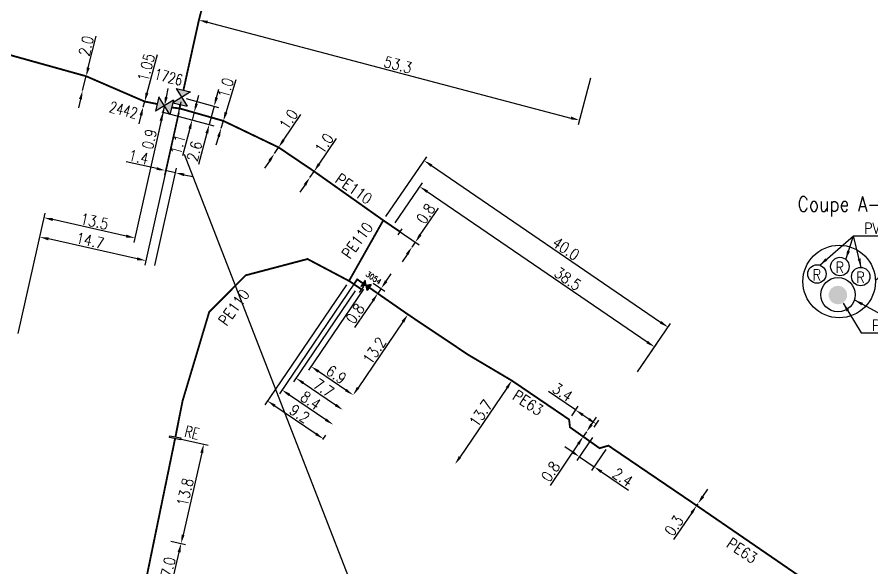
# Model space of a CAD drawing. Header units: millimetres. Extents: x 108000 to 109000, y 147000 to 148000.
# Drawn here: x 108510.8 to 108626.6, y 147611.2 to 147685.9 of the extents above; entities that cross this region are included whole.
import ezdxf
from ezdxf.enums import TextEntityAlignment as Align

# ---------------------------------------------------------------- set-up
doc = ezdxf.new("R2010")
doc.units = ezdxf.units.MM
doc.header["$PDMODE"] = 34
doc.layers.get('0').update_dxf_attribs({"linetype": 'CONTINUOUS'})
doc.layers.get('Defpoints').update_dxf_attribs({"linetype": 'CONTINUOUS'})
for name, color, linetype in [('G_120', 4, 'CONTINUOUS'), ('G_300', 7, 'CONTINUOUS'), ('G_340', 7, 'CONTINUOUS'), ('G_400', 7, 'CONTINUOUS')]:
    doc.layers.add(name, color=color, linetype=linetype)
doc.styles.add('G_ROMANS', font='ROMANS.SHX', dxfattribs={"width": 0.75})
doc.styles.get("Standard").update_dxf_attribs({"font": 'romans.shx', "width": 0.85})
doc.linetypes.add('G_TYPB_PE', pattern='A,5,-0.3,["o",Standard,S=1.5,R=0,X=0,Y=-0.5],-1.65', length=6.95)
doc.dimstyles.get("Standard").update_dxf_attribs({"dimtxt": 1.5, "dimasz": 1.2, "dimexe": 0.625, "dimexo": 0.625, "dimgap": 0.25, "dimtad": 1, "dimdec": 1, "dimzin": 0, "dimdsep": 46, "dimtxsty": 'Standard', "dimcen": -0.5, "dimadec": 0, "dimazin": 0, "dimtfac": 1, "dimtdec": 1, "dimtmove": 0, "dimatfit": 3, "dimfxl": 0, "dimtolj": 1, "dimtzin": 0, "dimarcsym": 0})

# ---------------------------------------------------------------- blocks, each defined once
blk = doc.blocks.new('*D26')
at = {"layer": 'Defpoints', "color": 0, "linetype": 'Continuous', "transparency": 16777216}
for p in [(108528.13, 147674.42), (108527.93, 147673.7), (108527.93, 147673.7)]:
    blk.add_point(p, dxfattribs=at)
at = {"layer": 'G_120', "color": 0, "linetype": 'Continuous', "lineweight": -2, "transparency": 16777216}
for p, q in [((108528.44, 147675.58), (108529.84, 147680.8)), ((108527.93, 147673.7), (108528.13, 147674.42)), ((108527.62, 147672.54), (108527.31, 147671.38))]:
    blk.add_line(p, q, dxfattribs=at)
at = {"layer": 'G_120', "color": 0, "linetype": 'Continuous', "transparency": 16777216}
for points in [[(108528.24, 147675.63), (108528.63, 147675.53), (108528.13, 147674.42)], [(108527.42, 147672.59), (108527.81, 147672.48), (108527.93, 147673.7)]]:
    blk.add_solid(points, dxfattribs=at)
at = {"layer": 'G_120', "color": 0, "linetype": 'Continuous', "transparency": 16777216, "insert": (108528.33, 147679.03), "char_height": 1.5, "attachment_point": 5, "rotation": 74.9123}
blk.add_mtext('\\A1;1.05', dxfattribs=at)
blk = doc.blocks.new('*D87')
at = {"layer": 'Defpoints', "color": 0, "linetype": 'Continuous', "transparency": 16777216}
for p in [(108577.86, 147636.6), (108570.16, 147625.27), (108570.16, 147625.27)]:
    blk.add_point(p, dxfattribs=at)
at = {"layer": 'G_120', "color": 0, "linetype": 'Continuous', "lineweight": -2, "transparency": 16777216}
blk.add_line((108577.19, 147635.6), (108570.84, 147626.26), dxfattribs=at)
at = {"layer": 'G_120', "color": 0, "linetype": 'Continuous', "transparency": 16777216}
for points in [[(108577.02, 147635.72), (108577.35, 147635.49), (108577.86, 147636.6)], [(108570.67, 147626.37), (108571, 147626.15), (108570.16, 147625.27)]]:
    blk.add_solid(points, dxfattribs=at)
at = {"layer": 'G_120', "color": 0, "linetype": 'Continuous', "transparency": 16777216, "insert": (108573.65, 147632.18), "char_height": 1.5, "attachment_point": 5, "rotation": 55.7938}
blk.add_mtext('\\A1;13.7', dxfattribs=at)
blk = doc.blocks.new('*D89')
at = {"layer": 'Defpoints', "color": 0, "linetype": 'Continuous', "transparency": 16777216}
for p in [(108587.52, 147629.01), (108587.97, 147629.67), (108587.97, 147629.67)]:
    blk.add_point(p, dxfattribs=at)
at = {"layer": 'G_120', "color": 0, "linetype": 'Continuous', "lineweight": -2, "transparency": 16777216}
for p, q in [((108588.65, 147630.66), (108589.32, 147631.65)), ((108587.97, 147629.67), (108587.52, 147629.01)), ((108586.85, 147628.02), (108583.04, 147622.41))]:
    blk.add_line(p, q, dxfattribs=at)
at = {"layer": 'G_120', "color": 0, "linetype": 'Continuous', "transparency": 16777216}
for points in [[(108588.48, 147630.77), (108588.81, 147630.55), (108587.97, 147629.67)], [(108586.68, 147628.13), (108587.01, 147627.9), (108587.52, 147629.01)]]:
    blk.add_solid(points, dxfattribs=at)
at = {"layer": 'G_120', "color": 0, "linetype": 'Continuous', "transparency": 16777216, "insert": (108583.1, 147624.28), "char_height": 1.5, "attachment_point": 5, "rotation": 55.8018}
blk.add_mtext('\\A1;0.8', dxfattribs=at)
blk = doc.blocks.new('*D90')
at = {"layer": 'Defpoints', "color": 0, "linetype": 'Continuous', "transparency": 16777216}
for p in [(108602.89, 147619.67), (108603.06, 147619.92), (108603.06, 147619.92)]:
    blk.add_point(p, dxfattribs=at)
at = {"layer": 'G_120', "color": 0, "linetype": 'Continuous', "lineweight": -2, "transparency": 16777216}
for p, q in [((108603.73, 147620.91), (108604.41, 147621.91)), ((108603.06, 147619.92), (108602.89, 147619.67)), ((108602.22, 147618.68), (108599.76, 147615.06))]:
    blk.add_line(p, q, dxfattribs=at)
at = {"layer": 'G_120', "color": 0, "linetype": 'Continuous', "transparency": 16777216}
for points in [[(108603.57, 147621.03), (108603.9, 147620.8), (108603.06, 147619.92)], [(108602.05, 147618.79), (108602.38, 147618.57), (108602.89, 147619.67)]]:
    blk.add_solid(points, dxfattribs=at)
at = {"layer": 'G_120', "color": 0, "linetype": 'Continuous', "transparency": 16777216, "insert": (108599.82, 147616.94), "char_height": 1.5, "attachment_point": 5, "rotation": 55.8018}
blk.add_mtext('\\A1;0.3', dxfattribs=at)
blk = doc.blocks.new('*D94')
at = {"layer": 'Defpoints', "color": 0, "linetype": 'Continuous', "transparency": 16777216}
for p in [(108586.49, 147632.62), (108585.61, 147631.33), (108588.65, 147629.77)]:
    blk.add_point(p, dxfattribs=at)
at = {"layer": 'G_120', "color": 0, "linetype": 'Continuous', "lineweight": -2, "transparency": 16777216}
for p, q in [((108586.49, 147632.62), (108582.82, 147635.11)), ((108585.96, 147631.85), (108586.84, 147633.13)), ((108588.3, 147631.39), (108587.48, 147631.94)), ((108589, 147630.29), (108589.64, 147631.23))]:
    blk.add_line(p, q, dxfattribs=at)
at = {"layer": 'G_120', "color": 0, "linetype": 'Continuous', "transparency": 16777216}
for points in [[(108587.59, 147632.11), (108587.37, 147631.78), (108586.49, 147632.62)], [(108588.41, 147631.55), (108588.19, 147631.22), (108589.29, 147630.71)]]:
    blk.add_solid(points, dxfattribs=at)
at = {"layer": 'G_120', "color": 0, "linetype": 'Continuous', "transparency": 16777216, "insert": (108584.72, 147635.03), "char_height": 1.5, "attachment_point": 5, "rotation": 325.8018}
blk.add_mtext('\\A1;3.4', dxfattribs=at)
blk = doc.blocks.new('*D95')
at = {"layer": 'Defpoints', "color": 0, "linetype": 'Continuous', "transparency": 16777216}
for p in [(108589.14, 147629.42), (108590.94, 147627.79), (108589, 147624.93)]:
    blk.add_point(p, dxfattribs=at)
at = {"layer": 'G_120', "color": 0, "linetype": 'Continuous', "lineweight": -2, "transparency": 16777216}
for p, q in [((108588.79, 147628.9), (108586.66, 147625.77)), ((108586.02, 147626.96), (108585.02, 147627.63)), ((108590.59, 147627.27), (108588.65, 147624.41)), ((108587.01, 147626.28), (108589, 147624.93)), ((108589.99, 147624.26), (108593.66, 147621.76))]:
    blk.add_line(p, q, dxfattribs=at)
at = {"layer": 'G_120', "color": 0, "linetype": 'Continuous', "transparency": 16777216}
for points in [[(108586.13, 147627.12), (108585.9, 147626.79), (108587.01, 147626.28)], [(108590.1, 147624.42), (108589.88, 147624.09), (108589, 147624.93)]]:
    blk.add_solid(points, dxfattribs=at)
at = {"layer": 'G_120', "color": 0, "linetype": 'Continuous', "transparency": 16777216, "insert": (108592.88, 147623.5), "char_height": 1.5, "attachment_point": 5, "rotation": 325.8018}
blk.add_mtext('\\A1;2.4', dxfattribs=at)
blk = doc.blocks.new('*D210')
at = {"layer": 'Defpoints', "color": 0, "linetype": 'Continuous', "transparency": 16777216}
for p in [(108520.2, 147677.85), (108519.72, 147675.91), (108519.72, 147675.91)]:
    blk.add_point(p, dxfattribs=at)
at = {"layer": 'G_120', "color": 0, "linetype": 'Continuous', "lineweight": -2, "transparency": 16777216}
for p, q in [((108520.49, 147679.02), (108521.54, 147683.26)), ((108519.72, 147675.91), (108520.2, 147677.85)), ((108519.43, 147674.75), (108519.14, 147673.58))]:
    blk.add_line(p, q, dxfattribs=at)
at = {"layer": 'G_120', "color": 0, "linetype": 'Continuous', "transparency": 16777216}
for points in [[(108520.29, 147679.06), (108520.68, 147678.97), (108520.2, 147677.85)], [(108519.23, 147674.79), (108519.62, 147674.7), (108519.72, 147675.91)]]:
    blk.add_solid(points, dxfattribs=at)
at = {"layer": 'G_120', "color": 0, "linetype": 'Continuous', "transparency": 16777216, "insert": (108520.19, 147681.96), "char_height": 1.5, "attachment_point": 5, "rotation": 76.0474}
blk.add_mtext('\\A1;2.0', dxfattribs=at)
blk = doc.blocks.new('G_340_07')
at = {"color": 0, "linetype": 'Continuous', "const_width": 0.25, "flags": 128}
blk.add_lwpolyline([(0, 0), (1.25, 0)], dxfattribs=at)
at = {"color": 0, "linetype": 'Continuous', "flags": 128}
blk.add_lwpolyline([(1.25, -0.5), (1.25, 0.5)], dxfattribs=at)
at = {"color": 0, "linetype": 'Continuous', "style": 'G_ROMANS', "width": 0.75, "flags": 3}
for tag, p in [('DEF_LEG', (0, -5)), ('DEF_COUP', (0, -7.5)), ('DEF_TYPE', (0, -10))]:
    blk.add_attdef(tag, text='', height=1.2, dxfattribs=at).set_placement(p, align=Align.MIDDLE)
blk = doc.blocks.new('G_300_04')
h = blk.add_hatch(color=256)
h.paths.add_polyline_path([(-1, 1), (-1, -1), (0, 0)])
h.paths.add_polyline_path([(1, 1), (0, 0), (1, -1)])
at = {"flags": 128}
for points in [[(1, 1), (-1, -1)], [(1, -1), (-1, 1)], [(-1, 1), (-1, -1)], [(1, 1), (1, -1)]]:
    blk.add_lwpolyline(points, dxfattribs=at)
at = {"color": 0, "linetype": 'Continuous', "style": 'G_ROMANS', "width": 0.75}
blk.add_attdef('NUM', text='', height=1.5, dxfattribs=at).set_placement((0, 2.07), align=Align.MIDDLE)
at = {"color": 0, "linetype": 'Continuous', "style": 'G_ROMANS', "width": 0.75, "flags": 3}
for tag, p in [('DEF_LEG', (0, -2.5)), ('DEF_COUP', (0, -5)), ('DEF_TYPE', (0, -7.5))]:
    blk.add_attdef(tag, text='', height=1.2, dxfattribs=at).set_placement(p, align=Align.MIDDLE)
blk = doc.blocks.new('*D336')
at = {"layer": 'Defpoints', "color": 0, "linetype": 'Continuous', "transparency": 16777216}
for p in [(108551.07, 147664.96), (108550.49, 147664.11), (108550.49, 147664.11)]:
    blk.add_point(p, dxfattribs=at)
at = {"layer": 'G_120', "color": 0, "linetype": 'Continuous', "lineweight": -2, "transparency": 16777216}
for p, q in [((108551.75, 147665.95), (108554.1, 147669.42)), ((108550.49, 147664.11), (108551.07, 147664.96)), ((108549.82, 147663.11), (108549.15, 147662.12))]:
    blk.add_line(p, q, dxfattribs=at)
at = {"layer": 'G_120', "color": 0, "linetype": 'Continuous', "transparency": 16777216}
for points in [[(108551.58, 147666.06), (108551.91, 147665.84), (108551.07, 147664.96)], [(108549.65, 147663.23), (108549.99, 147663), (108550.49, 147664.11)]]:
    blk.add_solid(points, dxfattribs=at)
at = {"layer": 'G_120', "color": 0, "linetype": 'Continuous', "transparency": 16777216, "insert": (108552.43, 147668.74), "char_height": 1.5, "attachment_point": 5, "rotation": 55.813}
blk.add_mtext('\\A1;1.0', dxfattribs=at)
blk = doc.blocks.new('*D337')
at = {"layer": 'Defpoints', "color": 0, "linetype": 'Continuous', "transparency": 16777216}
for p in [(108561.69, 147657.47), (108564.34, 147654.7), (108564.34, 147654.7)]:
    blk.add_point(p, dxfattribs=at)
at = {"layer": 'G_340', "color": 0, "linetype": 'Continuous', "lineweight": -2, "transparency": 16777216}
for p, q in [((108565.46, 147656.36), (108567.92, 147659.97)), ((108562.2, 147657.12), (108565.3, 147655.01)), ((108564.34, 147654.7), (108564.79, 147655.37)), ((108563.66, 147653.71), (108562.99, 147652.72))]:
    blk.add_line(p, q, dxfattribs=at)
at = {"layer": 'G_340', "color": 0, "linetype": 'Continuous', "transparency": 16777216}
for points in [[(108565.29, 147656.47), (108565.63, 147656.25), (108564.79, 147655.37)], [(108563.5, 147653.82), (108563.83, 147653.6), (108564.34, 147654.7)]]:
    blk.add_solid(points, dxfattribs=at)
at = {"layer": 'G_340', "color": 0, "linetype": 'Continuous', "transparency": 16777216, "insert": (108566.2, 147659.23), "char_height": 1.5, "attachment_point": 5, "rotation": 55.813}
blk.add_mtext('\\A1;0.8', dxfattribs=at)
blk = doc.blocks.new('*D338')
at = {"layer": 'Defpoints', "color": 0, "linetype": 'Continuous', "transparency": 16777216}
for p in [(108546.26, 147668.21), (108545.69, 147667.36), (108545.69, 147667.36)]:
    blk.add_point(p, dxfattribs=at)
at = {"layer": 'G_120', "color": 0, "linetype": 'Continuous', "lineweight": -2, "transparency": 16777216}
for p, q in [((108546.93, 147669.2), (108549.26, 147672.68)), ((108545.69, 147667.36), (108546.26, 147668.21)), ((108545.02, 147666.36), (108544.35, 147665.37))]:
    blk.add_line(p, q, dxfattribs=at)
at = {"layer": 'G_120', "color": 0, "linetype": 'Continuous', "transparency": 16777216}
for points in [[(108546.76, 147669.31), (108547.09, 147669.09), (108546.26, 147668.21)], [(108544.85, 147666.47), (108545.19, 147666.25), (108545.69, 147667.36)]]:
    blk.add_solid(points, dxfattribs=at)
at = {"layer": 'G_120', "color": 0, "linetype": 'Continuous', "transparency": 16777216, "insert": (108547.6, 147672), "char_height": 1.5, "attachment_point": 5, "rotation": 56.1129}
blk.add_mtext('\\A1;1.0', dxfattribs=at)
blk = doc.blocks.new('*D339')
at = {"layer": 'Defpoints', "color": 0, "linetype": 'Continuous', "transparency": 16777216}
for p in [(108538.78, 147671.8), (108538.48, 147670.81), (108538.48, 147670.81)]:
    blk.add_point(p, dxfattribs=at)
at = {"layer": 'G_120', "color": 0, "linetype": 'Continuous', "lineweight": -2, "transparency": 16777216}
for p, q in [((108539.14, 147672.94), (108540.5, 147677.39)), ((108538.48, 147670.81), (108538.78, 147671.8)), ((108538.13, 147669.66), (108537.78, 147668.52))]:
    blk.add_line(p, q, dxfattribs=at)
at = {"layer": 'G_120', "color": 0, "linetype": 'Continuous', "transparency": 16777216}
for points in [[(108538.94, 147673), (108539.33, 147672.89), (108538.78, 147671.8)], [(108537.94, 147669.72), (108538.32, 147669.61), (108538.48, 147670.81)]]:
    blk.add_solid(points, dxfattribs=at)
at = {"layer": 'G_120', "color": 0, "linetype": 'Continuous', "transparency": 16777216, "insert": (108539.1, 147676.26), "char_height": 1.5, "attachment_point": 5, "rotation": 72.9752}
blk.add_mtext('\\A1;1.0', dxfattribs=at)
blk = doc.blocks.new('*D340')
at = {"layer": 'Defpoints', "color": 0, "linetype": 'Continuous', "transparency": 16777216}
for p in [(108529.83, 147673.18), (108532.88, 147673.48), (108534.55, 147671.91)]:
    blk.add_point(p, dxfattribs=at)
at = {"layer": 'G_120', "color": 0, "linetype": 'Continuous', "lineweight": -2, "transparency": 16777216}
for p, q in [((108535.14, 147674.12), (108535.45, 147675.27)), ((108530.43, 147673.02), (108535.15, 147671.75)), ((108533.49, 147673.32), (108535.43, 147672.79)), ((108534.83, 147672.96), (108534.55, 147671.91)), ((108534.23, 147670.75), (108533.24, 147667.06))]:
    blk.add_line(p, q, dxfattribs=at)
at = {"layer": 'G_120', "color": 0, "linetype": 'Continuous', "transparency": 16777216}
for points in [[(108534.95, 147674.17), (108535.33, 147674.06), (108534.83, 147672.96)], [(108534.04, 147670.81), (108534.43, 147670.7), (108534.55, 147671.91)]]:
    blk.add_solid(points, dxfattribs=at)
at = {"layer": 'G_120', "color": 0, "linetype": 'Continuous', "transparency": 16777216, "insert": (108532.61, 147668.59), "char_height": 1.5, "attachment_point": 5, "rotation": 74.912}
blk.add_mtext('\\A1;1.1', dxfattribs=at)
blk = doc.blocks.new('*D349')
at = {"layer": 'Defpoints', "color": 0, "linetype": 'Continuous', "transparency": 16777216}
for p in [(108535.47, 147685.47), (108588.66, 147678.18), (108587.01, 147671.89)]:
    blk.add_point(p, dxfattribs=at)
at = {"layer": 'G_120', "color": 0, "linetype": 'Continuous', "lineweight": -2, "transparency": 16777216}
for p, q in [((108536.63, 147685.17), (108585.85, 147672.19)), ((108588.51, 147677.57), (108586.85, 147671.28))]:
    blk.add_line(p, q, dxfattribs=at)
at = {"layer": 'G_120', "color": 0, "linetype": 'Continuous', "transparency": 16777216}
for points in [[(108536.68, 147685.36), (108536.58, 147684.97), (108535.47, 147685.47)], [(108585.9, 147672.39), (108585.8, 147672), (108587.01, 147671.89)]]:
    blk.add_solid(points, dxfattribs=at)
at = {"layer": 'G_120', "color": 0, "linetype": 'Continuous', "transparency": 16777216, "insert": (108562.43, 147679.4), "char_height": 1.5, "attachment_point": 5, "rotation": 345.2339}
blk.add_mtext('\\A1;53.3', dxfattribs=at)
blk = doc.blocks.new('*D351')
at = {"layer": 'Defpoints', "color": 0, "linetype": 'Continuous', "transparency": 16777216}
for p in [(108533.13, 147674.99), (108532.29, 147664.77), (108529.35, 147651.58)]:
    blk.add_point(p, dxfattribs=at)
at = {"layer": 'G_300', "color": 0, "linetype": 'Continuous', "lineweight": -2, "transparency": 16777216}
for p, q in [((108533, 147674.38), (108530.79, 147664.46)), ((108529.75, 147665.33), (108525.6, 147666.26)), ((108529.49, 147652.19), (108532.42, 147665.38)), ((108532.29, 147664.77), (108530.92, 147665.07)), ((108533.46, 147664.51), (108534.63, 147664.25))]:
    blk.add_line(p, q, dxfattribs=at)
at = {"layer": 'G_300', "color": 0, "linetype": 'Continuous', "transparency": 16777216}
for points in [[(108529.79, 147665.53), (108529.71, 147665.14), (108530.92, 147665.07)], [(108533.5, 147664.7), (108533.42, 147664.31), (108532.29, 147664.77)]]:
    blk.add_solid(points, dxfattribs=at)
at = {"layer": 'G_300', "color": 0, "linetype": 'Continuous', "transparency": 16777216, "insert": (108527.31, 147666.9), "char_height": 1.5, "attachment_point": 5, "rotation": 347.4383}
blk.add_mtext('\\A1;1.4', dxfattribs=at)
blk = doc.blocks.new('*D352')
at = {"layer": 'Defpoints', "color": 0, "linetype": 'Continuous', "transparency": 16777216}
for p in [(108533.13, 147674.99), (108533.7, 147672.14), (108536.86, 147671.29)]:
    blk.add_point(p, dxfattribs=at)
at = {"layer": 'G_300', "color": 0, "linetype": 'Continuous', "lineweight": -2, "transparency": 16777216}
for p, q in [((108537.85, 147674.96), (108538.16, 147676.11)), ((108533.73, 147674.82), (108538.14, 147673.63)), ((108537.54, 147673.8), (108536.86, 147671.29)), ((108534.31, 147671.98), (108537.47, 147671.13)), ((108536.55, 147670.13), (108535.41, 147665.91))]:
    blk.add_line(p, q, dxfattribs=at)
at = {"layer": 'G_300', "color": 0, "linetype": 'Continuous', "transparency": 16777216}
for points in [[(108537.66, 147675.01), (108538.04, 147674.9), (108537.54, 147673.8)], [(108536.36, 147670.18), (108536.74, 147670.08), (108536.86, 147671.29)]]:
    blk.add_solid(points, dxfattribs=at)
at = {"layer": 'G_300', "color": 0, "linetype": 'Continuous', "transparency": 16777216, "insert": (108534.86, 147667.7), "char_height": 1.5, "attachment_point": 5, "rotation": 74.912}
blk.add_mtext('\\A1;2.6', dxfattribs=at)
blk = doc.blocks.new('*D364')
at = {"layer": 'Defpoints', "color": 0, "linetype": 'Continuous', "transparency": 16777216}
for p in [(108532.88, 147673.48), (108513.93, 147656.06), (108510.87, 147642.36)]:
    blk.add_point(p, dxfattribs=at)
at = {"layer": 'G_120', "color": 0, "linetype": 'Continuous', "lineweight": -2, "transparency": 16777216}
for p, q in [((108532.75, 147672.87), (108528.14, 147652.25)), ((108511, 147642.97), (108514.06, 147656.67)), ((108527.1, 147653.12), (108515.1, 147655.8))]:
    blk.add_line(p, q, dxfattribs=at)
at = {"layer": 'G_120', "color": 0, "linetype": 'Continuous', "transparency": 16777216}
for points in [[(108515.14, 147656), (108515.05, 147655.6), (108513.93, 147656.06)], [(108527.15, 147653.31), (108527.06, 147652.92), (108528.27, 147652.86)]]:
    blk.add_solid(points, dxfattribs=at)
at = {"layer": 'G_120', "color": 0, "linetype": 'Continuous', "transparency": 16777216, "insert": (108520.73, 147655.57), "char_height": 1.5, "attachment_point": 5, "rotation": 347.4042}
blk.add_mtext('\\A1;14.7', dxfattribs=at)
blk = doc.blocks.new('*D365')
at = {"layer": 'Defpoints', "color": 0, "linetype": 'Continuous', "transparency": 16777216}
for p in [(108561.69, 147657.47), (108597.17, 147641.16), (108594.52, 147637.28)]:
    blk.add_point(p, dxfattribs=at)
at = {"layer": 'G_340', "color": 0, "linetype": 'Continuous', "lineweight": -2, "transparency": 16777216}
for p, q in [((108562.04, 147657.99), (108565.74, 147663.4)), ((108566.38, 147662.21), (108596.18, 147641.84)), ((108594.87, 147637.8), (108597.53, 147641.68))]:
    blk.add_line(p, q, dxfattribs=at)
at = {"layer": 'G_340', "color": 0, "linetype": 'Continuous', "transparency": 16777216}
for points in [[(108566.49, 147662.38), (108566.27, 147662.05), (108565.39, 147662.89)], [(108596.3, 147642), (108596.07, 147641.67), (108597.17, 147641.16)]]:
    blk.add_solid(points, dxfattribs=at)
at = {"layer": 'G_340', "color": 0, "linetype": 'Continuous', "transparency": 16777216, "insert": (108585.44, 147650.39), "char_height": 1.5, "attachment_point": 5, "rotation": 325.6446}
blk.add_mtext('\\A1;38.5', dxfattribs=at)
blk = doc.blocks.new('*D366')
at = {"layer": 'Defpoints', "color": 0, "linetype": 'Continuous', "transparency": 16777216}
for p in [(108530.8, 147673.85), (108514.51, 147658.68), (108510.87, 147642.36)]:
    blk.add_point(p, dxfattribs=at)
at = {"layer": 'G_300', "color": 0, "linetype": 'Continuous', "lineweight": -2, "transparency": 16777216}
for p, q in [((108530.66, 147673.24), (108526.66, 147655.32)), ((108511, 147642.97), (108514.65, 147659.29)), ((108525.62, 147656.19), (108515.68, 147658.42))]:
    blk.add_line(p, q, dxfattribs=at)
at = {"layer": 'G_300', "color": 0, "linetype": 'Continuous', "transparency": 16777216}
for points in [[(108515.73, 147658.61), (108515.64, 147658.22), (108514.51, 147658.68)], [(108525.66, 147656.39), (108525.58, 147656), (108526.79, 147655.93)]]:
    blk.add_solid(points, dxfattribs=at)
at = {"layer": 'G_300', "color": 0, "linetype": 'Continuous', "transparency": 16777216, "insert": (108521.32, 147658.18), "char_height": 1.5, "attachment_point": 5, "rotation": 347.4042}
blk.add_mtext('\\A1;13.5', dxfattribs=at)
blk = doc.blocks.new('*D367')
at = {"layer": 'Defpoints', "color": 0, "linetype": 'Continuous', "transparency": 16777216}
for p in [(108530.6, 147672.98), (108530.6, 147672.98), (108530.8, 147673.85)]:
    blk.add_point(p, dxfattribs=at)
at = {"layer": 'G_300', "color": 0, "linetype": 'Continuous', "lineweight": -2, "transparency": 16777216}
for p, q in [((108531.06, 147675.03), (108531.32, 147676.2)), ((108530.8, 147673.85), (108530.6, 147672.98)), ((108530.34, 147671.8), (108529.4, 147667.6))]:
    blk.add_line(p, q, dxfattribs=at)
at = {"layer": 'G_300', "color": 0, "linetype": 'Continuous', "transparency": 16777216}
for points in [[(108530.86, 147675.07), (108531.25, 147674.98), (108530.8, 147673.85)], [(108530.14, 147671.85), (108530.53, 147671.76), (108530.6, 147672.98)]]:
    blk.add_solid(points, dxfattribs=at)
at = {"layer": 'G_300', "color": 0, "linetype": 'Continuous', "transparency": 16777216, "insert": (108528.76, 147669.33), "char_height": 1.5, "attachment_point": 5, "rotation": 77.4042}
blk.add_mtext('\\A1;0.9', dxfattribs=at)
blk = doc.blocks.new('G_340_18')
at = {"linetype": 'Continuous'}
blk.add_hatch(color=0, dxfattribs=at).paths.add_polyline_path([(0.125, 0.75), (-0.125, 0.75), (-0.125, -0.75), (0.125, -0.75)])
at = {"color": 0, "linetype": 'Continuous'}
blk.add_lwpolyline([(-0.125, 0.75), (0.125, 0.75), (0.125, -0.75), (-0.125, -0.75)], close=True, dxfattribs=at)
at = {"color": 0, "linetype": 'Continuous', "width": 0.75}
for tag, height, flags, p in [('RE', 1.5, 8, (0, 3)), ('DEF_LEG', 1.2, 3, (0, -5)), ('DEF_COUP', 1.2, 3, (0, -7.5)), ('DEF_TYPE', 1.2, 3, (0, -10))]:
    blk.add_attdef(tag, text='', height=height, dxfattribs=dict(at, flags=flags)).set_placement(p, align=Align.MIDDLE)
blk = doc.blocks.new('*D373')
at = {"layer": 'Defpoints', "color": 0, "linetype": 'Continuous', "transparency": 16777216}
for p in [(108558.11, 147649.5), (108556.36, 147634.65), (108556.36, 147634.65)]:
    blk.add_point(p, dxfattribs=at)
at = {"layer": 'G_300', "color": 0, "linetype": 'Continuous', "lineweight": -2, "transparency": 16777216}
for p, q in [((108557.76, 147648.98), (108550.3, 147638.02)), ((108551.65, 147637.86), (108555.37, 147635.33))]:
    blk.add_line(p, q, dxfattribs=at)
at = {"layer": 'G_300', "color": 0, "linetype": 'Continuous', "transparency": 16777216}
for points in [[(108551.76, 147638.02), (108551.53, 147637.69), (108550.65, 147638.53)], [(108555.48, 147635.49), (108555.26, 147635.16), (108556.36, 147634.65)]]:
    blk.add_solid(points, dxfattribs=at)
at = {"layer": 'G_300', "color": 0, "linetype": 'Continuous', "transparency": 16777216, "insert": (108554.07, 147637.42), "char_height": 1.5, "attachment_point": 5, "rotation": 325.7807}
blk.add_mtext('\\A1;6.9', dxfattribs=at)
blk = doc.blocks.new('*D374')
at = {"layer": 'Defpoints', "color": 0, "linetype": 'Continuous', "transparency": 16777216}
for p in [(108556.91, 147650.32), (108553.64, 147630.64), (108553.64, 147630.64)]:
    blk.add_point(p, dxfattribs=at)
at = {"layer": 'G_120', "color": 0, "linetype": 'Continuous', "lineweight": -2, "transparency": 16777216}
for p, q in [((108556.56, 147649.8), (108546.38, 147634.82)), ((108547.72, 147634.66), (108552.64, 147631.32))]:
    blk.add_line(p, q, dxfattribs=at)
at = {"layer": 'G_120', "color": 0, "linetype": 'Continuous', "transparency": 16777216}
for points in [[(108547.83, 147634.83), (108547.61, 147634.5), (108546.73, 147635.34)], [(108552.76, 147631.48), (108552.53, 147631.15), (108553.64, 147630.64)]]:
    blk.add_solid(points, dxfattribs=at)
at = {"layer": 'G_120', "color": 0, "linetype": 'Continuous', "transparency": 16777216, "insert": (108550.6, 147633.91), "char_height": 1.5, "attachment_point": 5, "rotation": 325.7938}
blk.add_mtext('\\A1;8.4', dxfattribs=at)
blk = doc.blocks.new('*D375')
at = {"layer": 'Defpoints', "color": 0, "linetype": 'Continuous', "transparency": 16777216}
for p in [(108558.56, 147650.16), (108558.11, 147649.5), (108560.15, 147649.08)]:
    blk.add_point(p, dxfattribs=at)
at = {"layer": 'G_300', "color": 0, "linetype": 'Continuous', "lineweight": -2, "transparency": 16777216}
for p, q in [((108560.82, 147650.07), (108561.5, 147651.07)), ((108559.08, 147649.81), (108560.66, 147648.73)), ((108558.63, 147649.15), (108560.21, 147648.07)), ((108560.15, 147649.08), (108559.7, 147648.42)), ((108559.02, 147647.43), (108556.56, 147643.81))]:
    blk.add_line(p, q, dxfattribs=at)
at = {"layer": 'G_300', "color": 0, "linetype": 'Continuous', "transparency": 16777216}
for points in [[(108560.66, 147650.19), (108560.99, 147649.96), (108560.15, 147649.08)], [(108558.86, 147647.54), (108559.19, 147647.32), (108559.7, 147648.42)]]:
    blk.add_solid(points, dxfattribs=at)
at = {"layer": 'G_300', "color": 0, "linetype": 'Continuous', "transparency": 16777216, "insert": (108556.63, 147645.69), "char_height": 1.5, "attachment_point": 5, "rotation": 55.7807}
blk.add_mtext('\\A1;0.8', dxfattribs=at)
blk = doc.blocks.new('*D376')
at = {"layer": 'Defpoints', "color": 0, "linetype": 'Continuous', "transparency": 16777216}
for p in [(108563.78, 147645.57), (108556.36, 147634.65), (108556.36, 147634.65)]:
    blk.add_point(p, dxfattribs=at)
at = {"layer": 'G_120', "color": 0, "linetype": 'Continuous', "lineweight": -2, "transparency": 16777216}
blk.add_line((108563.11, 147644.58), (108557.03, 147635.64), dxfattribs=at)
at = {"layer": 'G_120', "color": 0, "linetype": 'Continuous', "transparency": 16777216}
for points in [[(108562.94, 147644.69), (108563.27, 147644.46), (108563.78, 147645.57)], [(108556.87, 147635.76), (108557.2, 147635.53), (108556.36, 147634.65)]]:
    blk.add_solid(points, dxfattribs=at)
at = {"layer": 'G_120', "color": 0, "linetype": 'Continuous', "transparency": 16777216, "insert": (108559.24, 147640.67), "char_height": 1.5, "attachment_point": 5, "rotation": 55.7938}
blk.add_mtext('\\A1;13.2', dxfattribs=at)
blk = doc.blocks.new('*D377')
at = {"layer": 'Defpoints', "color": 0, "linetype": 'Continuous', "transparency": 16777216}
for p in [(108557, 147649.3), (108554.98, 147632.62), (108554.98, 147632.62)]:
    blk.add_point(p, dxfattribs=at)
at = {"layer": 'G_340', "color": 0, "linetype": 'Continuous', "lineweight": -2, "transparency": 16777216}
for p, q in [((108556.65, 147648.78), (108548.26, 147636.43)), ((108549.6, 147636.28), (108553.99, 147633.3))]:
    blk.add_line(p, q, dxfattribs=at)
at = {"layer": 'G_340', "color": 0, "linetype": 'Continuous', "transparency": 16777216}
for points in [[(108549.72, 147636.44), (108549.49, 147636.11), (108548.61, 147636.95)], [(108554.1, 147633.46), (108553.88, 147633.13), (108554.98, 147632.62)]]:
    blk.add_solid(points, dxfattribs=at)
at = {"layer": 'G_340', "color": 0, "linetype": 'Continuous', "transparency": 16777216, "insert": (108552.36, 147635.61), "char_height": 1.5, "attachment_point": 5, "rotation": 325.7938}
blk.add_mtext('\\A1;7.7', dxfattribs=at)
blk = doc.blocks.new('*D378')
at = {"layer": 'Defpoints', "color": 0, "linetype": 'Continuous', "transparency": 16777216}
for p in [(108531.04, 147614.99), (108533.05, 147614.53), (108528.2, 147608.46)]:
    blk.add_point(p, dxfattribs=at)
at = {"layer": 'G_120', "color": 0, "linetype": 'Continuous', "lineweight": -2, "transparency": 16777216}
for p, q in [((108531.65, 147614.85), (108533.66, 147614.39)), ((108531.77, 147608.87), (108532.79, 147613.36)), ((108528.81, 147608.32), (108532.11, 147607.57))]:
    blk.add_line(p, q, dxfattribs=at)
at = {"layer": 'G_120', "color": 0, "linetype": 'Continuous', "transparency": 16777216}
for points in [[(108532.59, 147613.4), (108532.98, 147613.31), (108533.05, 147614.53)], [(108531.57, 147608.92), (108531.96, 147608.83), (108531.5, 147607.7)]]:
    blk.add_solid(points, dxfattribs=at)
at = {"layer": 'G_120', "color": 0, "linetype": 'Continuous', "transparency": 16777216, "insert": (108531.3, 147611.34), "char_height": 1.5, "attachment_point": 5, "rotation": 77.1802}
blk.add_mtext('\\A1;7.0', dxfattribs=at)
blk = doc.blocks.new('*D379')
at = {"layer": 'Defpoints', "color": 0, "linetype": 'Continuous', "transparency": 16777216}
for p in [(108560.44, 147658.32), (108599.01, 147643.84), (108594.52, 147637.28)]:
    blk.add_point(p, dxfattribs=at)
at = {"layer": 'G_120', "color": 0, "linetype": 'Continuous', "lineweight": -2, "transparency": 16777216}
for p, q in [((108560.8, 147658.83), (108566.33, 147666.93)), ((108566.97, 147665.74), (108598.01, 147644.52)), ((108594.87, 147637.8), (108599.36, 147644.36))]:
    blk.add_line(p, q, dxfattribs=at)
at = {"layer": 'G_120', "color": 0, "linetype": 'Continuous', "transparency": 16777216}
for points in [[(108567.08, 147665.9), (108566.86, 147665.57), (108565.98, 147666.42)], [(108598.13, 147644.68), (108597.9, 147644.35), (108599.01, 147643.84)]]:
    blk.add_solid(points, dxfattribs=at)
at = {"layer": 'G_120', "color": 0, "linetype": 'Continuous', "transparency": 16777216, "insert": (108585.19, 147654.49), "char_height": 1.5, "attachment_point": 5, "rotation": 325.6446}
blk.add_mtext('\\A1;40.0', dxfattribs=at)
blk = doc.blocks.new('*D380')
at = {"layer": 'Defpoints', "color": 0, "linetype": 'Continuous', "transparency": 16777216}
for p in [(108532.26, 147628.86), (108531.04, 147614.99), (108533.05, 147614.53)]:
    blk.add_point(p, dxfattribs=at)
at = {"layer": 'G_340', "color": 0, "linetype": 'Continuous', "lineweight": -2, "transparency": 16777216}
for p, q in [((108532.87, 147628.72), (108536.73, 147627.85)), ((108535.85, 147626.82), (108533.32, 147615.7)), ((108531.65, 147614.85), (108533.66, 147614.39))]:
    blk.add_line(p, q, dxfattribs=at)
at = {"layer": 'G_340', "color": 0, "linetype": 'Continuous', "transparency": 16777216}
for points in [[(108535.66, 147626.86), (108536.05, 147626.77), (108536.12, 147627.99)], [(108533.13, 147615.74), (108533.52, 147615.65), (108533.05, 147614.53)]]:
    blk.add_solid(points, dxfattribs=at)
at = {"layer": 'G_340', "color": 0, "linetype": 'Continuous', "transparency": 16777216, "insert": (108533.61, 147621.48), "char_height": 1.5, "attachment_point": 5, "rotation": 77.1802}
blk.add_mtext('\\A1;13.8', dxfattribs=at)
blk = doc.blocks.new('*D381')
at = {"layer": 'Defpoints', "color": 0, "linetype": 'Continuous', "transparency": 16777216}
for p in [(108555.8, 147650.11), (108551.9, 147628.1), (108552.32, 147628.71)]:
    blk.add_point(p, dxfattribs=at)
at = {"layer": 'G_120', "color": 0, "linetype": 'Continuous', "lineweight": -2, "transparency": 16777216}
for p, q in [((108555.45, 147649.6), (108544.4, 147633.34)), ((108545.74, 147633.18), (108551.33, 147629.38)), ((108552.25, 147628.61), (108552.67, 147629.23))]:
    blk.add_line(p, q, dxfattribs=at)
at = {"layer": 'G_120', "color": 0, "linetype": 'Continuous', "transparency": 16777216}
for points in [[(108545.86, 147633.35), (108545.63, 147633.02), (108544.75, 147633.86)], [(108551.44, 147629.55), (108551.22, 147629.22), (108552.32, 147628.71)]]:
    blk.add_solid(points, dxfattribs=at)
at = {"layer": 'G_120', "color": 0, "linetype": 'Continuous', "transparency": 16777216, "insert": (108549.1, 147632.11), "char_height": 1.5, "attachment_point": 5, "rotation": 325.7938}
blk.add_mtext('\\A1;9.2', dxfattribs=at)
blk = doc.blocks.new("coupeAA'")
at = {"layer": 'G_120', "linetype": 'G_TYPB_PE'}
blk.add_hatch(color=256, dxfattribs=at).paths.add_polyline_path([(108466.83, 147641.89, 1), (108469.33, 147641.89, 1)])
at = {"layer": 'G_400'}
for centre, radius in [((108468.25, 147643.72), 4.92), ((108468.35, 147645.75), 1.25), ((108465.24, 147644.74), 1.25), ((108471.17, 147644.39), 1.25), ((108468.09, 147641.93), 2.33)]:
    blk.add_circle(centre, radius, dxfattribs=at)
at = {"layer": 'G_120', "linetype": 'Continuous', "insert": (108472.7, 147637.03), "char_height": 1.5, "attachment_point": 7}
blk.add_mtext('\\A1;PE110', dxfattribs=at)
at = {"layer": 'G_400', "linetype": 'Continuous', "width": 0.85}
blk.add_text("Coupe A-A'", height=2, dxfattribs=at).set_placement((108469.32, 147654.22), align=Align.MIDDLE_CENTER)
for p in [(108467.76, 147644.88), (108464.65, 147643.87), (108470.58, 147643.53)]:
    blk.add_text('R', height=1.5, dxfattribs=at).set_placement(p)
at = {"layer": 'G_400', "linetype": 'Continuous', "char_height": 1.5, "attachment_point": 7}
for s, insert in [('\\A1;PVC110', (108471.63, 147650.18)), ('\\A1;AC325', (108476.93, 147646.17)), ('\\A1;PVC150', (108474.94, 147639.79))]:
    blk.add_mtext(s, dxfattribs=dict(at, insert=insert))
at = {"layer": 'G_120', "linetype": 'Continuous', "annotation_type": 0, "has_hookline": 1, "hookline_direction": 0, "text_width": 5.65}
blk.add_leader([(108468.79, 147640.8), (108471.25, 147636.78), (108472.45, 147636.78)], dimstyle='Standard', dxfattribs=at)
at = {"layer": 'G_400', "linetype": 'Continuous', "annotation_type": 0, "has_hookline": 1, "hookline_direction": 0}
for points, text_width in [([(108465.62, 147645.93), (108470.18, 147649.93), (108471.38, 147649.93)], 6.86), ([(108473.17, 147643.89), (108475.48, 147645.92), (108476.68, 147645.92)], 5.77), ([(108470.31, 147641.22), (108473.49, 147639.54), (108474.69, 147639.54)], 6.86)]:
    blk.add_leader(points, dimstyle='Standard', dxfattribs=dict(at, text_width=text_width))
at = {"layer": 'G_400', "linetype": 'Continuous'}
for points in [[(108469.15, 147646.71), (108470.18, 147649.93)], [(108471.24, 147645.64), (108470.18, 147649.93)]]:
    blk.add_leader(points, dimstyle='Standard', dxfattribs=at)

msp = doc.modelspace()

# ---------------------------------------------------------------- linework, layer by layer
at = {"layer": 'G_120', "linetype": 'G_TYPB_PE', "const_width": 0.25, "flags": 128}
for points in [[(108533.37, 147675.96), (108535.47, 147685.47), (108535.96, 147687.35), (108535.96, 147687.35), (108535.96, 147687.35), (108545.63, 147718.54), (108548.9, 147726.6), (108552.17, 147734.65), (108552.52, 147735.52)], [(108532.88, 147673.48), (108532.91, 147674.01)], [(108560.44, 147658.32), (108555.8, 147650.11)], [(108557.7, 147649.78), (108556.91, 147650.32), (108556.47, 147649.66)]]:
    msp.add_lwpolyline(points, dxfattribs=at)
at = {"layer": 'G_120', "linetype": 'G_TYPB_PE'}
msp.add_lwpolyline([(108529.82, 147674.09, 0.25, 0.25, 0), (108528.13, 147674.42, 0.25, 0.25, 0), (108520.2, 147677.85, 0.25, 0.25, 0), (108502.94, 147682.66, 0.25, 0.25, 0), (108468.94, 147692.19, 0.25, 0.25, 0), (108443.9, 147698.93, 0.25, 0.25, 0.054401), (108436.38, 147700.1, 0.25, 0.25, 0.040941), (108425.91, 147699.73, 0.25, 0.25, 0), (108412.34, 147697.17, 0.25, 0.25, 0), (108375.56, 147691.15, 0.25, 0.25, 0), (108367.67, 147689.63, 0.25, 0.25, 0), (108365.15, 147689.2, 0.25, 0.25, 0), (108343.01, 147685.3, 0.25, 0.25, 0), (108328.2, 147682.6, 0.25, 0.25, 0), (108321.14, 147681.17, 0.25, 0.25, 0), (108321.14, 147681.17, 0.25, 0.25, 0), (108321.45, 147679.76, 0.25, 0.25, 0), (108320.15, 147679.71, 0.25, 0.25, 0), (108313.91, 147678.74, 0.25, 0.25, 0), (108284.18, 147673.82, 0.25, 0.25, 0), (108283.15, 147673.39, 0, 0, 0)], format="xyseb", dxfattribs=at)
at = {"layer": 'G_120', "linetype": 'G_TYPB_PE', "const_width": 0.25}
for points in [[(108560.44, 147658.32), (108560.44, 147658.32), (108560.44, 147658.32), (108551.07, 147664.96), (108546.26, 147668.21), (108538.78, 147671.8), (108532.88, 147673.48), (108532.88, 147673.48), (108531.77, 147673.62)], [(108560.44, 147658.32), (108561.69, 147657.47)], [(108532.24, 147628.74), (108528.13, 147608.76), (108528.2, 147608.46), (108528.26, 147608.14), (108528.26, 147608.14), (108527.53, 147604.87)]]:
    msp.add_lwpolyline(points, dxfattribs=at)
at = {"layer": 'G_120', "linetype": 'G_TYPB_PE', "flags": 128}
for points in [[(108557, 147649.3, 0.25, 0.25, 0), (108556.47, 147649.66, 0.25, 0.25, 0), (108555.8, 147650.11, 0.25, 0.25, 0), (108550.18, 147653.08, 0.25, 0.25, 0), (108541.8, 147650.87, 0.25, 0.25, 0), (108536.87, 147645.92, 0.25, 0.25, 0), (108533.26, 147633.87, 0.25, 0.25, 0), (108532.29, 147628.98, 0, 0, 0)], [(108558.53, 147649.22, 0.25, 0.25, 0), (108563.78, 147645.57, 0.25, 0.25, 0), (108571.92, 147640.12, 0.25, 0.25, 0), (108571.92, 147640.12, 0.25, 0.25, 0), (108577.86, 147636.6, 0.25, 0.25, 0), (108585.61, 147631.33, 0.25, 0.25, 0), (108585.73, 147630.28, 0.25, 0.25, 0), (108589.74, 147627.44, 0.25, 0.25, 0), (108590.94, 147627.79, 0.25, 0.25, 0), (108602.89, 147619.67, 0.25, 0.25, 0), (108616.28, 147610.47, 0.25, 0.25, 0), (108632.09, 147599.02, 0.25, 0.25, 0), (108645.78, 147589.5, 0.25, 0.25, 0), (108651.26, 147584.76, 0.25, 0.25, 0), (108656.21, 147580.86, 0.25, 0.25, 0), (108661.6, 147576.95, 0.25, 0.25, 0), (108666.84, 147573.33, 0.25, 0.25, 0), (108666.84, 147573.33, 0, 0, 0)]]:
    msp.add_lwpolyline(points, format="xyseb", dxfattribs=at)

# ---------------------------------------------------------------- block references
at = {"layer": 'G_120', "color": 7, "linetype": 'Continuous'}
msp.add_blockref("coupeAA'", (153.94, 6.31), dxfattribs=at)
at = {"layer": 'G_300'}
ref = msp.add_blockref('G_300_04', (108533.13, 147674.99), dxfattribs=dict(at, rotation=76.10441194547703))
ref.add_attrib('NUM', '1726', dxfattribs={"layer": '0', "color": 0, "linetype": 'Continuous', "height": 1.5, "rotation": 346.1044, "style": 'G_ROMANS', "width": 0.75}).set_placement((108531.36, 147677.74), align=Align.MIDDLE)
ref = msp.add_blockref('G_300_04', (108530.8, 147673.85), dxfattribs=dict(at, rotation=346.4365564446751))
ref.add_attrib('NUM', '2442', dxfattribs={"layer": '0', "color": 0, "linetype": 'Continuous', "height": 1.5, "rotation": 345.1773, "style": 'G_ROMANS', "width": 0.75}).set_placement((108525.26, 147673.26), align=Align.MIDDLE)
ref = msp.add_blockref('G_300_04', (108558.11, 147649.5), dxfattribs=dict(at, xscale=0.4999999999951212, yscale=0.4999999999951212, zscale=0.4999999999951212, rotation=325.8130114083568))
ref.add_attrib('NUM', '3054', dxfattribs={"layer": '0', "color": 0, "linetype": 'Continuous', "height": 0.75, "rotation": 325.813, "style": 'G_ROMANS', "width": 0.75}).set_placement((108559.13, 147650.53), align=Align.MIDDLE)
at = {"layer": 'G_340', "rotation": 325.8130114100762}
msp.add_blockref('G_340_07', (108561.69, 147657.47), dxfattribs=at)
at = {"layer": 'G_340', "xscale": 0.4999999999892572, "rotation": 325.793808185182}
msp.add_blockref('G_340_07', (108557, 147649.3), dxfattribs=at)
at = {"layer": 'G_340'}
ref = msp.add_blockref('G_340_18', (108532.26, 147628.86), dxfattribs=dict(at, rotation=258.7361909554236))
ref.add_attrib('RE', 'RE', dxfattribs={"layer": '0', "color": 0, "linetype": 'Continuous', "height": 1.5, "rotation": 347.1802, "width": 0.75}).set_placement((108534.54, 147629.56), align=Align.MIDDLE)

# ---------------------------------------------------------------- texts
at = {"layer": 'G_120', "linetype": 'Continuous', "width": 0.85}
for rotation, p in [(324.5605, (108553.8, 147663.57)), (53.5123, (108555.9, 147652.96)), (53.5123, (108539.19, 147643.89))]:
    msp.add_text('PE110', height=1.5, rotation=rotation, dxfattribs=at).set_placement(p)
for p in [(108578.22, 147634.81), (108607.23, 147614.77)]:
    msp.add_text('PE63', height=1.5, rotation=326.4121, dxfattribs=at).set_placement(p, align=Align.MIDDLE_LEFT)

# ---------------------------------------------------------------- dimensions: what is measured, and where the dimension line sits
at = {"layer": 'G_120', "linetype": 'Continuous'}
for base, p1, p2, angle, picture, middle, dimtype in [((108587.01, 147671.89), (108535.47, 147685.47), (108588.66, 147678.18), 165.2339, '*D349', (108562.18, 147678.43), 160), ((108519.72, 147675.91), (108520.2, 147677.85), (108519.72, 147675.91), 76.0474, '*D210', (108521.16, 147681.72), 160), ((108538.48, 147670.81), (108538.78, 147671.8), (108538.48, 147670.81), 72.9752, '*D339', (108540.06, 147675.96), 160), ((108534.55, 147671.91), (108532.88, 147673.48), (108529.83, 147673.18), 74.912, '*D340', (108533.58, 147668.33), 160), ((108513.93, 147656.06), (108532.88, 147673.48), (108510.87, 147642.36), 347.4042, '*D364', (108520.51, 147654.59), 160), ((108545.69, 147667.36), (108546.26, 147668.21), (108545.69, 147667.36), 56.1129, '*D338', (108548.43, 147671.44), 160), ((108550.49, 147664.11), (108551.07, 147664.96), (108550.49, 147664.11), 55.813, '*D336', (108553.26, 147668.18), 160), ((108599.01, 147643.84), (108560.44, 147658.32), (108594.52, 147637.28), 145.6446, '*D379', (108584.63, 147653.67), 160), ((108552.321, 147628.7102), (108555.803, 147650.1122), (108551.903, 147628.0953), 145.7938, '*D381', (108548.5374, 147631.2821), 160), ((108553.64, 147630.64), (108556.91, 147650.32), (108553.64, 147630.64), 145.7938, '*D374', (108550.04, 147633.09), 160), ((108556.36, 147634.65), (108563.78, 147645.57), (108556.36, 147634.65), 55.7938, '*D376', (108560.07, 147640.11), 160), ((108570.16, 147625.27), (108577.86, 147636.6), (108570.16, 147625.27), 235.7938, '*D87', (108574.48, 147631.62), 161), ((108586.49, 147632.62), (108588.65, 147629.77), (108585.61, 147631.33), 145.8018, '*D94', (108584.16, 147634.2), 160), ((108587.97, 147629.67), (108587.52, 147629.01), (108587.97, 147629.67), 55.8018, '*D89', (108583.93, 147623.72), 161), ((108589, 147624.93), (108589.14, 147629.42), (108590.94, 147627.79), 325.8018, '*D95', (108592.32, 147622.67), 160), ((108603.06, 147619.92), (108602.89, 147619.67), (108603.06, 147619.92), 55.8018, '*D90', (108600.65, 147616.38), 161), ((108533.05, 147614.53), (108528.2, 147608.46), (108531.04, 147614.99), 257.1802, '*D378', (108532.28, 147611.12), 160)]:
    dim = msp.add_linear_dim(base=base, p1=p1, p2=p2, angle=angle, dimstyle='Standard', dxfattribs=at)
    dim.commit()
    dim.dimension.update_dxf_attribs({"geometry": picture, "text_midpoint": middle, "dimtype": dimtype})
dim = msp.add_linear_dim(base=(108527.93, 147673.7), p1=(108528.13, 147674.42), p2=(108527.93, 147673.7), angle=254.9123, text='1.05', dimstyle='Standard', dxfattribs=at)
dim.commit()
dim.dimension.update_dxf_attribs({"geometry": '*D26', "text_midpoint": (108529.3, 147678.77), "dimtype": 161})
at = {"layer": 'G_300', "linetype": 'Continuous'}
for base, p1, p2, angle, picture, middle in [((108530.6, 147672.98), (108530.8, 147673.85), (108530.6, 147672.98), 77.4042, '*D367', (108529.74, 147669.12)), ((108536.86, 147671.29), (108533.13, 147674.99), (108533.7, 147672.14), 74.912, '*D352', (108535.83, 147667.44)), ((108532.29, 147664.77), (108533.13, 147674.99), (108529.35, 147651.58), 167.4383, '*D351', (108527.09, 147665.93)), ((108560.15, 147649.08), (108558.11, 147649.5), (108558.56, 147650.16), 235.7807, '*D375', (108557.46, 147645.12)), ((108556.36, 147634.65), (108558.11, 147649.5), (108556.36, 147634.65), 145.7807, '*D373', (108553.51, 147636.59))]:
    dim = msp.add_linear_dim(base=base, p1=p1, p2=p2, angle=angle, dimstyle='Standard', dxfattribs=at)
    dim.commit()
    dim.dimension.update_dxf_attribs({"geometry": picture, "text_midpoint": middle, "dimtype": 160})
dim = msp.add_linear_dim(base=(108514.51, 147658.68), p1=(108530.8, 147673.85), p2=(108510.87, 147642.36), angle=347.4042, text='13.5', dimstyle='Standard', dxfattribs=at)
dim.commit()
dim.dimension.update_dxf_attribs({"geometry": '*D366', "text_midpoint": (108521.1, 147657.21), "dimtype": 160})
at = {"layer": 'G_340', "linetype": 'Continuous'}
for base, p1, p2, angle, picture, middle in [((108597.17, 147641.16), (108561.69, 147657.47), (108594.52, 147637.28), 145.6446, '*D365', (108584.88, 147649.57)), ((108564.34, 147654.7), (108561.69, 147657.47), (108564.34, 147654.7), 55.813, '*D337', (108567.03, 147658.66)), ((108554.98, 147632.62), (108557, 147649.3), (108554.98, 147632.62), 145.7938, '*D377', (108551.8, 147634.79)), ((108533.05, 147614.53), (108532.26, 147628.86), (108531.04, 147614.99), 77.1802, '*D380', (108534.59, 147621.26))]:
    dim = msp.add_linear_dim(base=base, p1=p1, p2=p2, angle=angle, dimstyle='Standard', dxfattribs=at)
    dim.commit()
    dim.dimension.update_dxf_attribs({"geometry": picture, "text_midpoint": middle, "dimtype": 160})

# ---------------------------------------------------------------- leaders
at = {"layer": 'G_120', "color": 7, "linetype": 'Continuous'}
msp.add_leader([(108565.7, 147584.44), (108533.5, 147667.26)], dimstyle='Standard', override={"dimasz": 4}, dxfattribs=at)
at = {"layer": 'G_400', "linetype": 'Continuous', "annotation_type": 0, "has_hookline": 1, "hookline_direction": 0, "text_width": 38.74}
msp.add_leader([(108624.31, 147605.25), (108638.62, 147626.2), (108639.82, 147626.2)], dimstyle='Standard', override={"dimgap": 0.25, "dimtad": 0}, dxfattribs=at)

doc.saveas('drawing.dxf')
